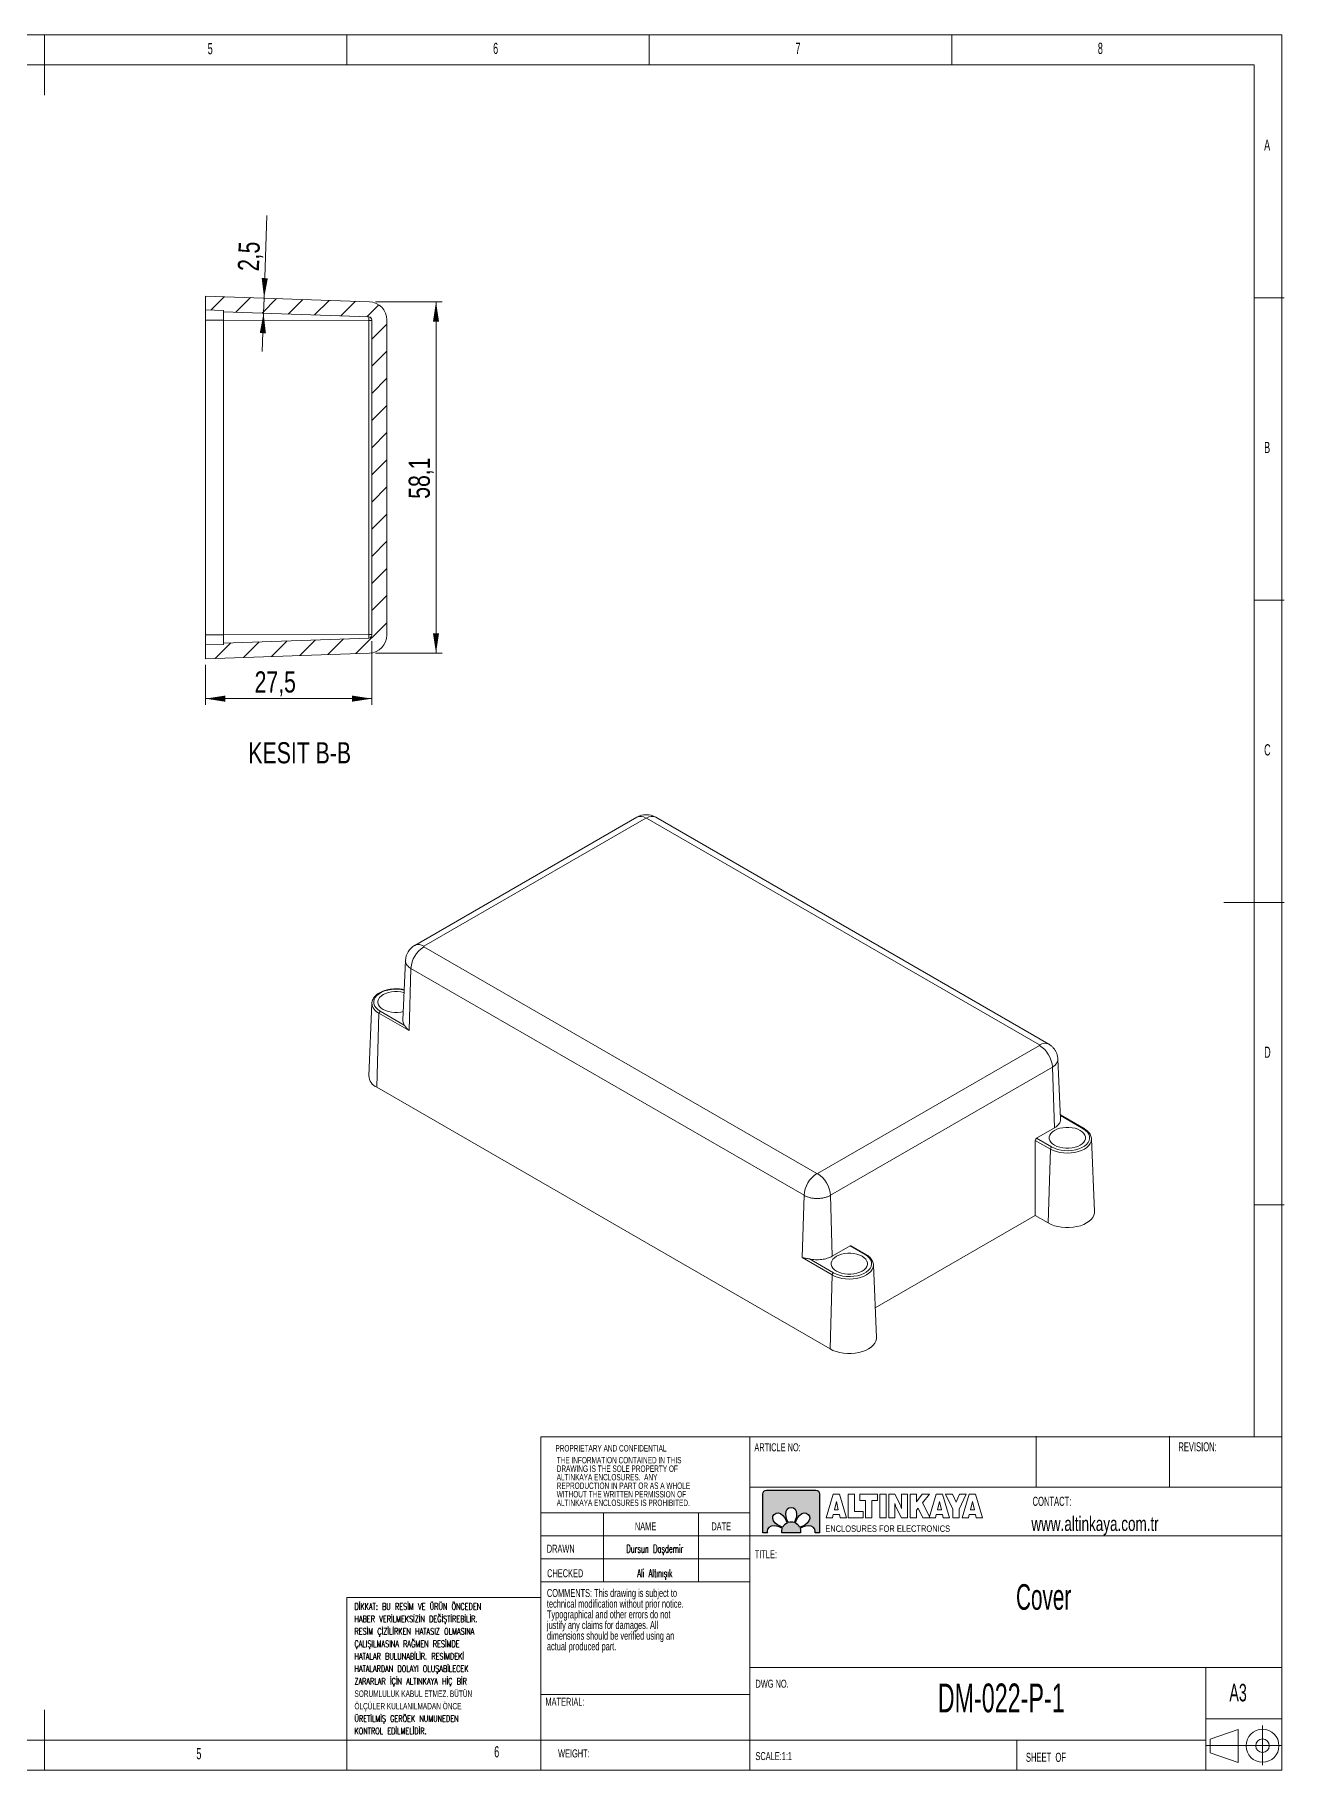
# Model space of a CAD drawing. Header units: millimetres. Extents: x 5 to 415, y 5 to 292.
# Drawn here: x 208.4 to 415, y 5 to 292 of the extents above; entities that cross this region are included whole.
import ezdxf

# ---------------------------------------------------------------- set-up
doc = ezdxf.new("R2010")
doc.units = ezdxf.units.MM
doc.layers.add('LAYER_1', color=179, linetype='Continuous', lineweight=15)
doc.layers.add('LAYER_2', color=1, linetype='Continuous')
doc.styles.add('SLDTEXTSTYLE0', font='TXT', dxfattribs={"width": 0.7})
doc.styles.add('SLDTEXTSTYLE1', font='TXT', dxfattribs={"width": 0.605})
doc.styles.add('SLDTEXTSTYLE2', font='TXT', dxfattribs={"width": 0.605, "bigfont": 'bigfont'})
doc.styles.add('SLDTEXTSTYLE3', font='TXT', dxfattribs={"width": 0.75})
doc.dimstyles.new('SLDDIMSTYLE1', dxfattribs={"dimtxt": 3.5, "dimasz": 3.302, "dimexe": 0, "dimexo": 0.0625, "dimgap": 0.875, "dimtad": 1, "dimdec": 1, "dimrnd": 1e-09, "dimzin": 12, "dimdsep": 46, "dimtxsty": 'SLDTEXTSTYLE3', "dimsah": 1, "dimcen": 0.09, "dimadec": 0, "dimazin": 3, "dimtfac": 1, "dimtdec": 1, "dimtofl": 0, "dimtmove": 0, "dimatfit": 3, "dimfxl": 1, "dimfrac": 2, "dimtolj": 1, "dimtzin": 12, "dimarcsym": 0})
doc.dimstyles.new('SLDDIMSTYLE2', dxfattribs={"dimtxt": 3.5, "dimasz": 3.302, "dimexe": 0, "dimexo": 0.0625, "dimgap": 0.875, "dimtad": 1, "dimdec": 1, "dimrnd": 1e-09, "dimzin": 12, "dimdsep": 46, "dimtxsty": 'SLDTEXTSTYLE3', "dimsah": 1, "dimcen": 0.09, "dimadec": 0, "dimazin": 3, "dimtfac": 1, "dimtofl": 0, "dimtmove": 0, "dimatfit": 3, "dimfxl": 1, "dimfrac": 2, "dimtolj": 1, "dimtzin": 12, "dimarcsym": 0})
doc.dimstyles.new('SLDDIMSTYLE3', dxfattribs={"dimtxt": 3.5, "dimasz": 3.302, "dimexe": 0, "dimexo": 0.0625, "dimgap": 0.875, "dimtad": 1, "dimdec": 1, "dimrnd": 1e-09, "dimzin": 12, "dimdsep": 46, "dimtxsty": 'SLDTEXTSTYLE3', "dimsah": 1, "dimcen": 0.09, "dimadec": 0, "dimazin": 3, "dimtfac": 1, "dimtdec": 1, "dimtmove": 0, "dimatfit": 0, "dimfxl": 1, "dimfrac": 2, "dimtolj": 1, "dimtzin": 12, "dimarcsym": 0})

# ---------------------------------------------------------------- blocks, each defined once
blk = doc.blocks.new('Block5')
at = {"layer": 'LAYER_1'}
for p, q in [((6.79, 7.34), (1.01, 5.34)), ((6.79, 7.34), (6.79, 0.54)), ((11.82, 8.19), (11.82, 0)), ((0, 4.03), (15.88, 4.03)), ((1.01, 5.34), (1.01, 2.54)), ((1.01, 2.54), (6.79, 0.54))]:
    blk.add_line(p, q, dxfattribs=at)
for radius in [3.4, 1.4]:
    blk.add_circle((11.82, 3.99), radius, dxfattribs=at)
blk = doc.blocks.new('Block4_1')
at = {"color": 7, "linetype": 'Continuous', "lineweight": 0, "insert": (0.07, 1.37), "char_height": 1.3229, "attachment_point": 1, "style": 'SLDTEXTSTYLE0'}
blk.add_mtext('ENCLOSURES FOR ELECTRONICS', dxfattribs=at)
blk = doc.blocks.new('Block6')
at = {"layer": 'LAYER_1', "color": 250}
for p, q in [((0, 0), (1.27, 4.36)), ((1.27, 4.36), (2.44, 4.36)), ((2.44, 4.36), (3.71, 0)), ((4.04, 0), (4.04, 4.36)), ((4.04, 4.36), (5.2, 4.36)), ((5.2, 4.36), (5.2, 1.16)), ((6.19, 3.21), (6.19, 4.36)), ((6.19, 4.36), (9.41, 4.36)), ((7.23, 3.21), (6.19, 3.21)), ((7.23, 0), (7.23, 3.21)), ((9.41, 3.21), (8.39, 3.21)), ((8.39, 3.21), (8.39, 0)), ((9.41, 4.36), (9.41, 3.21)), ((9.82, 0), (9.82, 4.36)), ((9.82, 4.36), (11, 4.36)), ((11, 4.36), (11, 0)), ((11.52, 0), (11.52, 4.36)), ((11.52, 4.36), (12.62, 4.36)), ((12.62, 4.36), (13.64, 2.33)), ((13.82, 2.3), (13.82, 4.36)), ((13.82, 4.36), (14.92, 4.36)), ((14.92, 4.36), (14.92, 0)), ((15.42, 0), (15.42, 4.36)), ((15.42, 4.36), (16.57, 4.36)), ((16.57, 4.36), (16.57, 2.92)), ((16.57, 2.92), (17.61, 4.36)), ((17.61, 4.36), (18.96, 4.36)), ((18.96, 4.36), (17.67, 2.75)), ((18.94, 0), (20.21, 4.36)), ((20.21, 4.36), (21.38, 4.36)), ((21.38, 4.36), (22.65, 0)), ((23.27, 1.61), (21.94, 4.36)), ((21.94, 4.36), (23.22, 4.36)), ((23.22, 4.36), (23.84, 2.87)), ((23.84, 2.87), (24.47, 4.36)), ((25.72, 4.36), (24.42, 1.61)), ((24.47, 4.36), (25.72, 4.36)), ((25, 0), (26.27, 4.36)), ((26.27, 4.36), (27.44, 4.36)), ((27.44, 4.36), (28.71, 0)), ((1.14, 0), (0, 0)), ((1.28, 0.58), (1.14, 0)), ((2.43, 0.58), (1.28, 0.58)), ((1.86, 3), (1.49, 1.49)), ((1.49, 1.49), (2.22, 1.49)), ((2.22, 1.49), (1.86, 3)), ((2.56, 0), (2.43, 0.58)), ((3.71, 0), (2.56, 0)), ((6.77, 0), (4.04, 0)), ((5.2, 1.16), (6.77, 1.16)), ((6.77, 1.16), (6.77, 0)), ((8.39, 0), (7.23, 0)), ((11, 0), (9.82, 0)), ((12.62, 0), (11.52, 0)), ((12.62, 2.04), (12.62, 0)), ((13.82, 0), (12.8, 2.01)), ((14.92, 0), (13.82, 0)), ((16.57, 0), (15.42, 0)), ((16.86, 1.75), (16.57, 1.39)), ((16.57, 1.39), (16.57, 0)), ((17.74, 0), (16.86, 1.75)), ((17.67, 2.75), (19.12, 0)), ((19.12, 0), (17.74, 0)), ((20.08, 0), (18.94, 0)), ((20.22, 0.58), (20.08, 0)), ((21.37, 0.58), (20.22, 0.58)), ((20.8, 3), (20.43, 1.49)), ((20.43, 1.49), (21.16, 1.49)), ((21.16, 1.49), (20.8, 3)), ((21.5, 0), (21.37, 0.58)), ((22.65, 0), (21.5, 0)), ((23.27, 0), (23.27, 1.61)), ((24.42, 0), (23.27, 0)), ((24.42, 1.61), (24.42, 0)), ((26.14, 0), (25, 0)), ((26.28, 0.58), (26.14, 0)), ((27.43, 0.58), (26.28, 0.58)), ((26.86, 3), (26.49, 1.49)), ((26.49, 1.49), (27.21, 1.49)), ((27.21, 1.49), (26.86, 3)), ((27.56, 0), (27.43, 0.58)), ((28.71, 0), (27.56, 0))]:
    blk.add_line(p, q, dxfattribs=at)
for points in [[(12.7, 2.26), (12.67, 2.37), (12.63, 2.5), (12.59, 2.64)], [(12.59, 2.64), (12.6, 2.56), (12.61, 2.48), (12.62, 2.4)], [(12.62, 2.4), (12.62, 2.31), (12.62, 2.19), (12.62, 2.04)], [(12.8, 2.01), (12.77, 2.07), (12.74, 2.16), (12.7, 2.26)], [(13.64, 2.33), (13.67, 2.28), (13.7, 2.19), (13.73, 2.09)], [(13.73, 2.09), (13.77, 1.99), (13.81, 1.86), (13.85, 1.71)], [(13.82, 1.97), (13.82, 2.06), (13.82, 2.17), (13.82, 2.3)], [(13.85, 1.71), (13.84, 1.79), (13.83, 1.87), (13.82, 1.97)]]:
    blk.add_open_spline(points, degree=3, dxfattribs=at)
blk = doc.blocks.new('SW_NOTE_0')
at = {"color": 0, "linetype": 'Continuous', "lineweight": 0, "char_height": 1.3229, "attachment_point": 1, "style": 'SLDTEXTSTYLE1'}
for s, insert in [('technical modification without prior notice.', (0, -0.06)), ('COMMENTS: This drawing is subject to', (0, 1.71)), ('Typographical and other errors do not', (0, -1.82)), ('justify any claims for damages. All', (0, -3.59)), ('dimensions should be verified using an', (0, -5.35)), ('actual produced part.', (0, -7.11))]:
    blk.add_mtext(s, dxfattribs=dict(at, insert=insert))
blk = doc.blocks.new('SW_NOTE_1')
at = {"color": 0, "linetype": 'Continuous', "lineweight": 0, "char_height": 1.0583, "attachment_point": 1, "style": 'SLDTEXTSTYLE1'}
for s, insert in [('THE INFORMATION CONTAINED IN THIS', (0, 1.36)), ('ALTINKAYA ENCLOSURES.  ANY', (0, -1.46)), ('DRAWING IS THE SOLE PROPERTY OF', (0, -0.05)), ('REPRODUCTION IN PART OR AS A WHOLE', (0, -2.87)), ('WITHOUT THE WRITTEN PERMISSION OF', (0, -4.28)), ('ALTINKAYA ENCLOSURES IS PROHIBITED.', (0, -5.69))]:
    blk.add_mtext(s, dxfattribs=dict(at, insert=insert))
blk = doc.blocks.new('SW_NOTE_2')
at = {"layer": 'LAYER_1', "color": 0, "char_height": 1.06, "attachment_point": 1}
for s, insert, style in [('DİKKAT: BU RESİM VE ÜRÜN ÖNCEDEN', (0, 1.37), 'SLDTEXTSTYLE2'), ('HABER VERİLMEKSİZİN DEĞİŞTİREBİLİR.', (0, -0.69), 'SLDTEXTSTYLE2'), ('RESİM ÇİZİLİRKEN HATASIZ OLMASINA', (0, -2.75), 'SLDTEXTSTYLE2'), ('ÇALIŞILMASINA RAĞMEN RESİMDE', (0, -4.81), 'SLDTEXTSTYLE2'), ('HATALAR BULUNABİLİR. RESİMDEKİ', (0, -6.87), 'SLDTEXTSTYLE2'), ('ZARARLAR İÇİN ALTINKAYA HİÇ BİR', (0, -10.99), 'SLDTEXTSTYLE2'), ('HATALARDAN DOLAYI OLUŞABİLECEK', (0, -8.93), 'SLDTEXTSTYLE2'), ('SORUMLULUK KABUL ETMEZ. BÜTÜN', (0, -13.05), 'SLDTEXTSTYLE1'), ('ÖLÇÜLER KULLANILMADAN ÖNCE', (0, -15.11), 'SLDTEXTSTYLE1'), ('ÜRETİLMİŞ GERÖEK NUMUNEDEN', (0, -17.17), 'SLDTEXTSTYLE2'), ('KONTROL EDİLMELİDİR.', (0, -19.23), 'SLDTEXTSTYLE2')]:
    blk.add_mtext(s, dxfattribs=dict(at, insert=insert, style=style))
blk = doc.blocks.new('*D19')
at = {"layer": 'LAYER_1'}
for p, q in [((264.72, 247.84), (275.73, 247.84)), ((274.73, 247.84), (274.73, 189.73)), ((264.72, 189.73), (275.73, 189.73))]:
    blk.add_line(p, q, dxfattribs=at)
for points in [[(274.73, 247.84), (274.22, 244.53), (275.23, 244.53)], [(274.73, 189.73), (275.23, 193.03), (274.22, 193.03)]]:
    blk.add_solid(points, dxfattribs=at)
at = {"layer": 'LAYER_1', "insert": (270.21, 215.26, 41.24), "char_height": 3.5, "attachment_point": 1, "rotation": 90, "style": 'SLDTEXTSTYLE3'}
blk.add_mtext('58,1', dxfattribs=at)
blk = doc.blocks.new('*D20')
at = {"layer": 'LAYER_1'}
for p, q in [((246.3, 248.45), (246.77, 262.13)), ((246.3, 248.45), (246.21, 245.95)), ((246.21, 245.95), (245.99, 239.6))]:
    blk.add_line(p, q, dxfattribs=at)
for points in [[(246.3, 248.45), (246.92, 251.73), (245.9, 251.76)], [(246.21, 245.95), (245.59, 242.66), (246.6, 242.63)]]:
    blk.add_solid(points, dxfattribs=at)
at = {"layer": 'LAYER_1', "insert": (241.94, 252.98, 41.24), "char_height": 3.5, "attachment_point": 1, "rotation": 88, "style": 'SLDTEXTSTYLE3'}
blk.add_mtext('2,5', dxfattribs=at)
blk = doc.blocks.new('*D21')
at = {"layer": 'LAYER_1'}
for p, q in [((264.11, 191.73), (264.11, 181.21)), ((236.61, 187.78), (236.61, 181.21)), ((264.11, 182.21), (236.61, 182.21))]:
    blk.add_line(p, q, dxfattribs=at)
for points in [[(236.61, 182.21), (239.91, 181.7), (239.91, 182.72)], [(264.11, 182.21), (260.81, 182.72), (260.81, 181.7)]]:
    blk.add_solid(points, dxfattribs=at)
at = {"layer": 'LAYER_1', "insert": (244.73, 186.72, 41.24), "char_height": 3.5, "attachment_point": 1, "style": 'SLDTEXTSTYLE3'}
blk.add_mtext('27,5', dxfattribs=at)

msp = doc.modelspace()

# ---------------------------------------------------------------- hatches: boundary and pattern name
at = {"linetype": 'Continuous', "lineweight": 0}
h = msp.add_hatch(dxfattribs=at)
h.set_pattern_fill('ANSI31', style=0)
edge = h.paths.add_edge_path(flags=0)
edge.add_line((263.717, 247.837), (236.612, 248.783))
edge.add_line((236.612, 248.783), (236.612, 246.482))
edge.add_line((236.612, 246.482), (239.612, 246.377))
edge.add_line((239.612, 246.377), (239.612, 246.177))
edge.add_line((239.612, 246.177), (263.63, 245.338))
edge.add_arc((263.612, 244.839), 0.5, 0, 88, ccw=False)
edge.add_line((264.112, 244.839), (264.112, 192.728))
edge.add_arc((263.612, 192.728), 0.5, 272, 360, ccw=False)
edge.add_line((263.63, 192.228), (239.612, 191.39))
edge.add_line((239.612, 191.39), (239.612, 191.19))
edge.add_line((239.612, 191.19), (236.612, 191.085))
edge.add_line((236.612, 191.085), (236.612, 188.783))
edge.add_line((236.612, 188.783), (263.717, 189.73))
edge.add_arc((263.612, 192.728), 3, 272, 360)
edge.add_line((266.612, 192.728), (266.612, 244.839))
edge.add_arc((263.612, 244.839), 3, 0, 88)
at = {"layer": 'LAYER_2'}
h = msp.add_hatch(color=256, dxfattribs=at)
edge = h.paths.add_edge_path(flags=0)
edge.add_spline(control_points=[(329.363, 51.312), (329.041, 51.312), (328.778, 51.05), (328.778, 50.727)], knot_values=[0.9444444, 0.9444444, 0.9444444, 0.9444444, 1, 1, 1, 1], weights=[1, 1, 1, 1], degree=3, periodic=0)
edge.add_line((328.778, 50.727), (328.778, 44.291))
edge.add_line((328.778, 44.291), (329.516, 44.291))
edge.add_spline(control_points=[(329.516, 44.291), (329.5, 44.362), (329.491, 44.438), (329.492, 44.518)], knot_values=[0.7777778, 0.7777778, 0.7777778, 0.7777778, 0.8333333, 0.8333333, 0.8333333, 0.8333333], weights=[1, 1, 1, 1], degree=3, periodic=0)
edge.add_spline(control_points=[(329.492, 44.518), (329.489, 45.083), (329.911, 45.404), (330.619, 45.418)], knot_values=[0.7222222, 0.7222222, 0.7222222, 0.7222222, 0.7777778, 0.7777778, 0.7777778, 0.7777778], weights=[1, 1, 1, 1], degree=3, periodic=0)
edge.add_spline(control_points=[(330.619, 45.418), (331.239, 45.429), (331.856, 45.083), (331.999, 44.997)], knot_values=[0.6666667, 0.6666667, 0.6666667, 0.6666667, 0.7222222, 0.7222222, 0.7222222, 0.7222222], weights=[1, 1, 1, 1], degree=3, periodic=0)
edge.add_spline(control_points=[(331.999, 44.997), (331.948, 44.845), (331.921, 44.683), (331.921, 44.514)], knot_values=[0.6111111, 0.6111111, 0.6111111, 0.6111111, 0.6666667, 0.6666667, 0.6666667, 0.6666667], weights=[1, 1, 1, 1], degree=3, periodic=0)
edge.add_spline(control_points=[(331.921, 44.514), (331.921, 44.438), (331.926, 44.364), (331.937, 44.291)], knot_values=[0.5555556, 0.5555556, 0.5555556, 0.5555556, 0.6111111, 0.6111111, 0.6111111, 0.6111111], weights=[1, 1, 1, 1], degree=3, periodic=0)
edge.add_line((331.937, 44.291), (334.981, 44.291))
edge.add_spline(control_points=[(334.981, 44.291), (334.992, 44.364), (334.997, 44.438), (334.997, 44.514)], knot_values=[0.4444444, 0.4444444, 0.4444444, 0.4444444, 0.5, 0.5, 0.5, 0.5], weights=[1, 1, 1, 1], degree=3, periodic=0)
edge.add_spline(control_points=[(334.997, 44.514), (334.997, 44.68), (334.971, 44.839), (334.922, 44.989)], knot_values=[0.3888889, 0.3888889, 0.3888889, 0.3888889, 0.4444444, 0.4444444, 0.4444444, 0.4444444], weights=[1, 1, 1, 1], degree=3, periodic=0)
edge.add_spline(control_points=[(334.922, 44.989), (335.07, 45.077), (335.683, 45.419), (336.299, 45.408)], knot_values=[0.3333333, 0.3333333, 0.3333333, 0.3333333, 0.3888889, 0.3888889, 0.3888889, 0.3888889], weights=[1, 1, 1, 1], degree=3, periodic=0)
edge.add_spline(control_points=[(336.299, 45.408), (337.007, 45.395), (337.429, 45.073), (337.427, 44.509)], knot_values=[0.2777778, 0.2777778, 0.2777778, 0.2777778, 0.3333333, 0.3333333, 0.3333333, 0.3333333], weights=[1, 1, 1, 1], degree=3, periodic=0)
edge.add_spline(control_points=[(337.427, 44.509), (337.427, 44.432), (337.419, 44.359), (337.404, 44.291)], knot_values=[0.2222222, 0.2222222, 0.2222222, 0.2222222, 0.2777778, 0.2777778, 0.2777778, 0.2777778], weights=[1, 1, 1, 1], degree=3, periodic=0)
edge.add_line((337.404, 44.291), (338.14, 44.291))
edge.add_line((338.14, 44.291), (338.14, 50.727))
edge.add_spline(control_points=[(338.14, 50.727), (338.14, 51.05), (337.877, 51.312), (337.555, 51.312)], knot_values=[0.0555556, 0.0555556, 0.0555556, 0.0555556, 0.1111111, 0.1111111, 0.1111111, 0.1111111], weights=[1, 1, 1, 1], degree=3, periodic=0)
edge.add_line((337.555, 51.312), (329.363, 51.312))
edge = h.paths.add_edge_path(flags=0)
edge.add_spline(control_points=[(333.943, 45.974), (333.791, 46.025), (333.628, 46.052), (333.459, 46.052)], knot_values=[0.6666667, 0.6666667, 0.6666667, 0.6666667, 0.8333333, 0.8333333, 0.8333333, 0.8333333], weights=[1, 1, 1, 1], degree=3, periodic=0)
edge.add_spline(control_points=[(333.459, 46.052), (333.293, 46.052), (333.133, 46.026), (332.984, 45.977)], knot_values=[0.8333333, 0.8333333, 0.8333333, 0.8333333, 1, 1, 1, 1], weights=[1, 1, 1, 1], degree=3, periodic=0)
edge.add_spline(control_points=[(332.984, 45.977), (332.895, 46.124), (332.553, 46.737), (332.565, 47.354)], knot_values=[0, 0, 0, 0, 0.1666667, 0.1666667, 0.1666667, 0.1666667], weights=[1, 1, 1, 1], degree=3, periodic=0)
edge.add_spline(control_points=[(332.565, 47.354), (332.578, 48.062), (332.9, 48.483), (333.464, 48.481)], knot_values=[0.1666667, 0.1666667, 0.1666667, 0.1666667, 0.3333333, 0.3333333, 0.3333333, 0.3333333], weights=[1, 1, 1, 1], degree=3, periodic=0)
edge.add_spline(control_points=[(333.464, 48.481), (334.028, 48.483), (334.35, 48.062), (334.363, 47.354)], knot_values=[0.3333333, 0.3333333, 0.3333333, 0.3333333, 0.5, 0.5, 0.5, 0.5], weights=[1, 1, 1, 1], degree=3, periodic=0)
edge.add_spline(control_points=[(334.363, 47.354), (334.374, 46.733), (334.028, 46.117), (333.943, 45.974)], knot_values=[0.5, 0.5, 0.5, 0.5, 0.6666667, 0.6666667, 0.6666667, 0.6666667], weights=[1, 1, 1, 1], degree=3, periodic=0)
edge = h.paths.add_edge_path(flags=0)
edge.add_spline(control_points=[(332.091, 47.16), (332.537, 46.731), (332.728, 46.052), (332.769, 45.889)], knot_values=[0.6, 0.6, 0.6, 0.6, 0.8, 0.8, 0.8, 0.8], weights=[1, 1, 1, 1], degree=3, periodic=0)
edge.add_spline(control_points=[(332.769, 45.889), (332.476, 45.741), (332.237, 45.503), (332.088, 45.212)], knot_values=[0.8, 0.8, 0.8, 0.8, 1, 1, 1, 1], weights=[1, 1, 1, 1], degree=3, periodic=0)
edge.add_spline(control_points=[(332.088, 45.212), (331.919, 45.254), (331.246, 45.446), (330.819, 45.889)], knot_values=[0, 0, 0, 0, 0.2, 0.2, 0.2, 0.2], weights=[1, 1, 1, 1], degree=3, periodic=0)
edge.add_spline(control_points=[(330.819, 45.889), (330.328, 46.399), (330.257, 46.924), (330.658, 47.322)], knot_values=[0.2, 0.2, 0.2, 0.2, 0.4, 0.4, 0.4, 0.4], weights=[1, 1, 1, 1], degree=3, periodic=0)
edge.add_spline(control_points=[(330.658, 47.322), (331.056, 47.722), (331.581, 47.652), (332.091, 47.16)], knot_values=[0.4, 0.4, 0.4, 0.4, 0.6, 0.6, 0.6, 0.6], weights=[1, 1, 1, 1], degree=3, periodic=0)
edge = h.paths.add_edge_path(flags=0)
edge.add_spline(control_points=[(336.106, 45.882), (335.676, 45.436), (334.997, 45.245), (334.834, 45.204)], knot_values=[0.6, 0.6, 0.6, 0.6, 0.8, 0.8, 0.8, 0.8], weights=[1, 1, 1, 1], degree=3, periodic=0)
edge.add_spline(control_points=[(334.834, 45.204), (334.687, 45.497), (334.449, 45.736), (334.157, 45.885)], knot_values=[0.8, 0.8, 0.8, 0.8, 1, 1, 1, 1], weights=[1, 1, 1, 1], degree=3, periodic=0)
edge.add_spline(control_points=[(334.157, 45.885), (334.199, 46.053), (334.391, 46.726), (334.834, 47.153)], knot_values=[0, 0, 0, 0, 0.2, 0.2, 0.2, 0.2], weights=[1, 1, 1, 1], degree=3, periodic=0)
edge.add_spline(control_points=[(334.834, 47.153), (335.344, 47.645), (335.87, 47.715), (336.267, 47.315)], knot_values=[0.2, 0.2, 0.2, 0.2, 0.4, 0.4, 0.4, 0.4], weights=[1, 1, 1, 1], degree=3, periodic=0)
edge.add_spline(control_points=[(336.267, 47.315), (336.668, 46.917), (336.597, 46.392), (336.106, 45.882)], knot_values=[0.4, 0.4, 0.4, 0.4, 0.6, 0.6, 0.6, 0.6], weights=[1, 1, 1, 1], degree=3, periodic=0)

# ---------------------------------------------------------------- linework, layer by layer
at = {"color": 7, "linetype": 'Continuous', "lineweight": 15}
for p, q in [((236.612, 248.783), (263.717, 247.837)), ((236.612, 246.482), (236.612, 248.783)), ((239.612, 246.377), (236.612, 246.482)), ((239.612, 244.79), (236.612, 244.79)), ((236.612, 244.79), (236.612, 192.777)), ((239.612, 246.377), (239.612, 246.177)), ((239.612, 246.177), (263.63, 245.338)), ((239.612, 244.785), (263.63, 244.743)), ((239.612, 244.785), (239.612, 192.782)), ((264.112, 244.743), (263.63, 244.743)), ((263.63, 244.743), (263.63, 192.824)), ((264.112, 192.728), (264.112, 244.839)), ((266.612, 192.728), (266.612, 244.839)), ((239.612, 192.777), (236.612, 192.777)), ((263.63, 192.824), (239.612, 192.782)), ((264.112, 192.824), (263.63, 192.824)), ((236.612, 191.085), (239.612, 191.19)), ((236.612, 188.783), (236.612, 191.085)), ((263.717, 189.73), (236.612, 188.783)), ((263.63, 192.228), (239.612, 191.39)), ((239.612, 191.39), (239.612, 191.19)), ((307.915, 162.606), (271.203, 141.413)), ((309.415, 162.458), (272.703, 141.264)), ((374.547, 124.936), (309.551, 162.458)), ((376.047, 125.085), (311.051, 162.606)), ((272.703, 141.186), (337.7, 103.665)), ((269.678, 138.91), (269.247, 129.03)), ((270.583, 137.598), (270.262, 127.31)), ((335.58, 100.077), (270.583, 137.598)), ((264.132, 131.859), (263.619, 119.855)), ((264.132, 131.859), (264.135, 131.91)), ((265.299, 130.175), (264.935, 117.954)), ((270.262, 127.31), (265.299, 130.175)), ((265.511, 130.534), (269.489, 128.237)), ((337.835, 103.665), (374.547, 124.858)), ((376.667, 121.27), (339.955, 100.077)), ((376.981, 111.222), (376.667, 121.27)), ((378.004, 112.701), (377.572, 122.582)), ((264.935, 117.954), (339.889, 74.684)), ((381.89, 111.107), (377.975, 113.367)), ((373.83, 109.158), (373.83, 96.727)), ((376.314, 107.724), (373.83, 109.158)), ((376.981, 111.222), (374.035, 109.521)), ((374.035, 109.521), (376.526, 108.083)), ((383.632, 97.404), (383.118, 109.408)), ((376.314, 107.724), (375.951, 95.502)), ((335.289, 89.771), (335.58, 100.077)), ((339.955, 100.077), (340.239, 90.011)), ((347.361, 81.447), (373.83, 96.727)), ((373.83, 96.727), (375.951, 95.502)), ((340.252, 86.905), (335.289, 89.771)), ((336.485, 89.561), (340.464, 87.264)), ((340.239, 90.011), (343.186, 91.712)), ((345.677, 90.274), (343.186, 91.712)), ((345.827, 90.289), (343.338, 91.726)), ((340.252, 86.905), (339.889, 74.684)), ((347.569, 76.585), (347.056, 88.589))]:
    msp.add_line(p, q, dxfattribs=at)
at = {"color": 8, "linetype": 'Continuous', "lineweight": 15}
msp.add_line((381.74, 111.092), (377.979, 113.263), dxfattribs=at)
at = {"color": 8, "linetype": 'Continuous', "lineweight": 15, "flags": 128}
for points in [[(269.476, 134.017), (269.169, 134.078), (268.573, 134.151), (267.965, 134.165), (267.361, 134.122), (266.777, 134.021), (266.23, 133.867), (265.735, 133.663), (265.304, 133.414), (264.951, 133.128), (264.683, 132.812), (264.509, 132.475), (264.434, 132.127), (264.459, 131.775), (264.584, 131.431), (264.806, 131.104), (265.117, 130.802), (265.511, 130.534)], [(377.539, 122.583), (377.494, 122.133), (377.094, 121.579), (376.667, 121.27), (376.667, 121.27), (376.667, 121.27)], [(383.119, 109.346), (383.07, 108.991), (382.924, 108.64), (382.685, 108.306), (382.358, 107.998), (381.952, 107.724), (381.476, 107.489), (380.943, 107.301), (380.365, 107.162), (379.757, 107.078), (379.133, 107.05), (378.51, 107.078), (377.901, 107.162), (377.323, 107.301), (376.79, 107.489), (376.314, 107.724)], [(347.057, 88.527), (347.008, 88.173), (346.862, 87.822), (346.623, 87.488), (346.296, 87.18), (345.889, 86.905), (345.414, 86.671), (344.88, 86.482), (344.303, 86.344), (343.694, 86.26), (343.071, 86.231), (342.447, 86.26), (341.839, 86.344), (341.261, 86.482), (340.728, 86.671), (340.252, 86.905)]]:
    msp.add_lwpolyline(points, dxfattribs=at)
at = {"color": 7, "linetype": 'Continuous', "lineweight": 15, "flags": 128}
for points in [[(269.329, 130.454), (268.894, 130.366), (268.379, 130.313), (267.856, 130.313), (267.341, 130.366), (266.85, 130.469), (266.397, 130.62), (265.996, 130.814), (265.66, 131.045), (265.399, 131.307), (265.22, 131.59), (265.129, 131.888), (265.129, 132.19), (265.22, 132.487), (265.399, 132.771), (265.66, 133.032), (265.996, 133.263), (266.397, 133.457), (266.85, 133.608), (267.341, 133.712), (267.856, 133.764), (268.379, 133.764), (268.894, 133.712), (269.385, 133.608), (269.454, 133.589)], [(381.255, 110.812), (381.591, 110.581), (381.852, 110.319), (382.031, 110.036), (382.122, 109.738), (382.122, 109.437), (382.031, 109.139), (381.852, 108.856), (381.591, 108.594), (381.255, 108.363), (380.854, 108.169), (380.401, 108.018), (379.91, 107.915), (379.395, 107.862), (378.872, 107.862), (378.357, 107.915), (377.865, 108.018), (377.412, 108.169), (377.012, 108.363), (376.676, 108.594), (376.414, 108.856), (376.235, 109.139), (376.145, 109.437), (376.145, 109.738), (376.235, 110.036), (376.414, 110.319), (376.676, 110.581), (377.012, 110.812), (377.412, 111.006), (377.865, 111.157), (378.357, 111.26), (378.872, 111.313), (379.395, 111.313), (379.91, 111.26), (380.401, 111.157), (380.854, 111.006), (381.255, 110.812)], [(376.526, 108.083), (376.991, 107.855), (377.514, 107.676), (378.081, 107.548), (378.677, 107.476), (379.286, 107.461), (379.89, 107.505), (380.473, 107.605), (381.02, 107.759), (381.516, 107.964), (381.946, 108.212), (382.3, 108.498), (382.567, 108.814), (382.741, 109.151), (382.817, 109.5), (382.791, 109.851), (382.666, 110.195), (382.445, 110.522), (382.133, 110.824), (381.74, 111.092)], [(383.118, 109.408), (383.119, 109.351), (383.119, 109.346)], [(375.951, 95.502), (376.436, 95.26), (376.977, 95.059), (377.561, 94.905), (378.177, 94.801), (378.812, 94.748), (379.454, 94.748), (380.09, 94.801), (380.706, 94.905), (381.29, 95.059), (381.83, 95.26), (382.315, 95.502), (382.736, 95.783), (383.083, 96.094), (383.349, 96.432), (383.53, 96.787), (383.622, 97.154), (383.632, 97.404)], [(345.192, 89.994), (345.528, 89.762), (345.79, 89.501), (345.969, 89.217), (346.059, 88.92), (346.059, 88.618), (345.969, 88.321), (345.79, 88.037), (345.528, 87.776), (345.192, 87.544), (344.791, 87.35), (344.339, 87.199), (343.847, 87.096), (343.332, 87.044), (342.809, 87.044), (342.294, 87.096), (341.803, 87.199), (341.35, 87.35), (340.949, 87.544), (340.613, 87.776), (340.352, 88.037), (340.173, 88.321), (340.082, 88.618), (340.082, 88.92), (340.173, 89.217), (340.352, 89.501), (340.613, 89.762), (340.949, 89.994), (341.35, 90.188), (341.803, 90.339), (342.294, 90.442), (342.809, 90.494), (343.332, 90.494), (343.847, 90.442), (344.339, 90.339), (344.791, 90.188), (345.192, 89.994)], [(340.464, 87.264), (340.929, 87.037), (341.452, 86.857), (342.019, 86.729), (342.615, 86.657), (343.223, 86.643), (343.827, 86.686), (344.411, 86.787), (344.958, 86.941), (345.453, 87.145), (345.884, 87.394), (346.238, 87.68), (346.505, 87.995), (346.679, 88.332), (346.754, 88.681), (346.729, 89.032), (346.604, 89.376), (346.383, 89.704), (346.071, 90.006), (345.677, 90.274)], [(347.056, 88.589), (347.057, 88.533), (347.057, 88.527)], [(339.889, 74.684), (340.374, 74.441), (340.914, 74.241), (341.498, 74.087), (342.114, 73.983), (342.75, 73.93), (343.392, 73.93), (344.027, 73.983), (344.643, 74.087), (345.227, 74.241), (345.768, 74.441), (346.253, 74.684), (346.673, 74.964), (347.02, 75.276), (347.287, 75.613), (347.468, 75.969), (347.559, 76.336), (347.569, 76.585)]]:
    msp.add_lwpolyline(points, dxfattribs=at)
at = {"color": 7, "linetype": 'Continuous', "lineweight": 15}
for centre, radius, start, end in [((263.612, 244.839), 3, 0, 88), ((263.612, 244.839), 0.5, 0, 88), ((263.612, 192.728), 0.5, 272, 0), ((263.612, 192.728), 3, 272, 0), ((309.483, 159.876), 3.148, 59.64183, 119.86683), ((272.713, 138.79), 3.027, 119.412, 177.75847), ((275.206, 137.287), 4.633, 122.6951, 176.15006), ((265.761, 130.144), 0.463, 122.6951, 176.15006), ((372.045, 120.959), 4.633, 3.84994, 57.3049), ((265.834, 119.982), 2.219, 183.29886, 246.11317), ((376.777, 107.693), 0.463, 122.6951, 176.15006), ((340.202, 99.765), 4.633, 122.6951, 176.15006), ((335.333, 99.765), 4.633, 3.84994, 57.3049), ((340.714, 86.874), 0.463, 122.6951, 176.15006)]:
    msp.add_arc(centre, radius, start, end, dxfattribs=at)
at = {"color": 8, "linetype": 'Continuous', "lineweight": 15}
for centre, radius, start, end in [((308.539, 161.26), 1.484, 53.82896, 114.86058), ((310.427, 161.26), 1.484, 65.13942, 126.17104), ((271.827, 140.067), 1.484, 53.82653, 114.88747), ((266.066, 131.953), 1.936, 182.76566, 246.64637), ((375.423, 123.739), 1.484, 65.07578, 126.17679), ((381.828, 110.972), 0.148, 65.17674, 126.16766), ((345.765, 90.154), 0.148, 65.17674, 126.16766)]:
    msp.add_arc(centre, radius, start, end, dxfattribs=at)
at = {"color": 7, "linetype": 'Continuous', "lineweight": 15}
for centre, start_param, end_param in [((374.042, 109.272), 0.7665987, 2.3024885), ((343.193, 91.463), 6.2644671, 7.049784)]:
    msp.add_ellipse(centre, major_axis=(0.142, 0.264), ratio=0.5971634, start_param=start_param, end_param=end_param, dxfattribs=at)
for points, knots in [([(236.612, 246.482), (236.612, 246.482), (236.612, 246.302), (236.612, 245.672), (236.612, 245.222), (236.612, 244.79)], [0, 0, 0, 0, 0.5, 0.5, 1, 1, 1, 1]), ([(239.612, 244.785), (239.612, 244.969), (239.612, 245.149), (239.612, 245.402), (239.612, 245.482), (239.612, 245.633), (239.612, 245.705), (239.612, 245.897), (239.612, 246.001), (239.612, 246.14), (239.612, 246.177), (239.612, 246.177)], [0, 0, 0, 0, 0.25, 0.25, 0.375, 0.375, 0.5, 0.5, 0.75, 0.75, 1, 1, 1, 1]), ([(263.63, 245.338), (263.63, 245.338), (263.63, 245.274), (263.63, 245.109), (263.63, 245.043), (263.63, 244.9), (263.63, 244.82), (263.63, 244.743)], [0, 0, 0, 0, 0.5, 0.5, 0.75, 0.75, 1, 1, 1, 1]), ([(236.612, 192.777), (236.612, 192.345), (236.612, 191.896), (236.612, 191.266), (236.612, 191.085), (236.612, 191.085)], [0, 0, 0, 0, 0.5, 0.5, 1, 1, 1, 1]), ([(239.612, 191.39), (239.612, 191.39), (239.612, 191.426), (239.612, 191.531), (239.612, 191.574), (239.612, 191.674), (239.612, 191.733), (239.612, 191.926), (239.612, 192.081), (239.612, 192.415), (239.612, 192.598), (239.612, 192.782)], [0, 0, 0, 0, 0.25, 0.25, 0.375, 0.375, 0.5, 0.5, 0.75, 0.75, 1, 1, 1, 1]), ([(263.63, 192.824), (263.63, 192.669), (263.63, 192.513), (263.63, 192.348), (263.63, 192.304), (263.63, 192.244), (263.63, 192.228), (263.63, 192.228)], [0, 0, 0, 0, 0.5, 0.5, 0.75, 0.75, 1, 1, 1, 1]), ([(309.551, 162.458), (309.544, 162.462), (309.535, 162.466), (309.525, 162.468), (309.515, 162.471), (309.505, 162.473), (309.494, 162.474), (309.484, 162.474), (309.473, 162.474), (309.462, 162.473), (309.451, 162.471), (309.441, 162.469), (309.432, 162.465), (309.426, 162.463), (309.42, 162.461), (309.415, 162.458)], [0, 0, 0, 0, 0.00003186872, 0.00003186872, 0.00003186872, 0.00006369222, 0.00006369222, 0.00006369222, 0.00009619557, 0.00009619557, 0.00009619557, 0.00012898582, 0.00012898582, 0.00012898582, 0.0001497314, 0.0001497314, 0.0001497314, 0.0001497314]), ([(272.703, 141.264), (272.696, 141.26), (272.689, 141.255), (272.685, 141.249), (272.68, 141.244), (272.677, 141.238), (272.676, 141.232), (272.675, 141.226), (272.675, 141.219), (272.678, 141.213), (272.68, 141.207), (272.684, 141.201), (272.69, 141.196), (272.694, 141.192), (272.698, 141.189), (272.703, 141.186)], [0, 0, 0, 0, 0.00003186872, 0.00003186872, 0.00003186872, 0.00006369222, 0.00006369222, 0.00006369222, 0.00009619557, 0.00009619557, 0.00009619557, 0.00012898582, 0.00012898582, 0.00012898582, 0.0001497314, 0.0001497314, 0.0001497314, 0.0001497314]), ([(269.467, 134.075), (269.353, 134.1), (269.059, 134.164), (268.56, 134.214), (267.988, 134.229), (267.418, 134.193), (266.861, 134.109), (266.33, 133.978), (265.834, 133.802), (265.383, 133.583), (264.987, 133.324), (264.655, 133.028), (264.395, 132.702), (264.224, 132.353), (264.141, 132.086), (264.142, 131.941), (264.143, 131.917)], [0, 0, 0, 0, 0.04977776, 0.12766302, 0.20548574, 0.28331682, 0.36121384, 0.43924805, 0.51749629, 0.59602187, 0.67484059, 0.75381544, 0.83241869, 0.90985274, 0.98540416, 1, 1, 1, 1]), ([(269.259, 129.029), (269.254, 128.974), (269.24, 128.805), (269.314, 128.536), (269.433, 128.332), (269.489, 128.237)], [0, 0, 0, 0, 0.2021658, 0.6286426, 1, 1, 1, 1]), ([(269.489, 128.237), (269.58, 128.105), (269.691, 127.945), (269.95, 127.624), (270.098, 127.463), (270.262, 127.31)], [0, 0, 0, 0, 0.5, 0.5, 1, 1, 1, 1]), ([(374.547, 124.858), (374.555, 124.862), (374.561, 124.867), (374.566, 124.873), (374.57, 124.879), (374.573, 124.885), (374.575, 124.891), (374.576, 124.897), (374.575, 124.903), (374.573, 124.909), (374.57, 124.916), (374.566, 124.922), (374.56, 124.927), (374.557, 124.93), (374.552, 124.933), (374.547, 124.936)], [0, 0, 0, 0, 0.00003186872, 0.00003186872, 0.00003186872, 0.00006369222, 0.00006369222, 0.00006369222, 0.00009619557, 0.00009619557, 0.00009619557, 0.00012898582, 0.00012898582, 0.00012898582, 0.0001497314, 0.0001497314, 0.0001497314, 0.0001497314]), ([(377.571, 122.587), (377.557, 122.745), (377.529, 123.064), (377.391, 123.523), (377.193, 123.946), (376.939, 124.325), (376.638, 124.656), (376.349, 124.894), (376.151, 125.024), (376.07, 125.072), (376.053, 125.081), (376.05, 125.084), (376.049, 125.084)], [0, 0, 0, 0, 0.1555344, 0.3150263, 0.4679852, 0.6146197, 0.7622464, 0.9070641, 0.9810035, 0.9958821, 0.9996762, 1, 1, 1, 1]), ([(376.981, 111.222), (377.112, 111.305), (377.376, 111.473), (377.672, 111.768), (377.883, 112.088), (377.999, 112.402), (377.997, 112.609), (377.997, 112.701)], [0, 0, 0, 0, 0.2048886, 0.4157213, 0.6206085, 0.8314287, 1, 1, 1, 1]), ([(383.109, 109.337), (383.112, 109.393), (383.119, 109.568), (383.043, 109.857), (382.889, 110.193), (382.656, 110.509), (382.356, 110.798), (382.086, 110.992), (381.922, 111.088), (381.89, 111.107)], [0, 0, 0, 0, 0.0822789, 0.2541204, 0.4264264, 0.6018498, 0.7812433, 0.9565408, 1, 1, 1, 1]), ([(337.7, 103.665), (337.707, 103.66), (337.716, 103.657), (337.726, 103.654), (337.735, 103.651), (337.746, 103.65), (337.756, 103.649), (337.767, 103.648), (337.778, 103.648), (337.789, 103.65), (337.799, 103.651), (337.81, 103.654), (337.819, 103.657), (337.825, 103.659), (337.83, 103.662), (337.835, 103.665)], [0, 0, 0, 0, 0.00003186872, 0.00003186872, 0.00003186872, 0.00006369222, 0.00006369222, 0.00006369222, 0.00009619557, 0.00009619557, 0.00009619557, 0.00012898582, 0.00012898582, 0.00012898582, 0.0001497314, 0.0001497314, 0.0001497314, 0.0001497314]), ([(339.955, 100.077), (339.884, 100.036), (339.808, 99.996), (339.652, 99.922), (339.571, 99.888), (339.32, 99.791), (339.139, 99.735), (338.764, 99.646), (338.571, 99.613), (338.175, 99.567), (337.97, 99.555), (337.567, 99.555), (337.366, 99.567), (336.967, 99.612), (336.772, 99.646), (336.4, 99.734), (336.22, 99.789), (335.966, 99.887), (335.884, 99.922), (335.727, 99.996), (335.651, 100.036), (335.58, 100.077)], [0, 0, 0, 0, 0.0625, 0.0625, 0.125, 0.125, 0.25, 0.25, 0.375, 0.375, 0.5, 0.5, 0.625, 0.625, 0.75, 0.75, 0.875, 0.875, 0.9375, 0.9375, 1, 1, 1, 1]), ([(336.485, 89.561), (336.256, 89.613), (336.041, 89.642), (335.64, 89.702), (335.456, 89.732), (335.289, 89.771)], [0, 0, 0, 0, 0.5, 0.5, 1, 1, 1, 1]), ([(340.239, 90.011), (339.998, 89.872), (339.728, 89.756), (339.28, 89.617), (339.124, 89.576), (338.807, 89.509), (338.645, 89.483), (338.315, 89.443), (338.145, 89.43), (337.807, 89.418), (337.638, 89.42), (337.135, 89.444), (336.799, 89.49), (336.485, 89.561)], [0, 0, 0, 0, 0.25, 0.25, 0.375, 0.375, 0.5, 0.5, 0.625, 0.625, 0.75, 0.75, 1, 1, 1, 1]), ([(347.047, 88.518), (347.049, 88.575), (347.057, 88.749), (346.981, 89.039), (346.827, 89.374), (346.594, 89.691), (346.293, 89.98), (346.023, 90.173), (345.86, 90.27), (345.827, 90.289)], [0, 0, 0, 0, 0.08227892, 0.25412044, 0.42642639, 0.60184979, 0.78124329, 0.95654078, 1, 1, 1, 1])]:
    msp.add_open_spline(points, degree=3, knots=knots, dxfattribs=at)
at = {"color": 8, "linetype": 'Continuous', "lineweight": 15}
msp.add_open_spline([(270.583, 137.598), (270.583, 137.598), (270.338, 137.74), (269.943, 138.074), (269.658, 138.546), (269.707, 138.826), (269.721, 138.907)], degree=3, knots=[0, 0, 0, 0, 0.000024, 0.416038, 0.8320407, 1, 1, 1, 1], dxfattribs=at)
at = {"layer": 'LAYER_1'}
for p, q in [((414.595, 292), (5, 292)), ((210, 292), (210, 282)), ((260, 287), (260, 292)), ((310, 292), (310, 287)), ((360, 287), (360, 292)), ((414.595, 5), (414.595, 292)), ((410, 287), (10, 287)), ((410, 287), (410, 60.159)), ((415, 248.5), (410, 248.5)), ((410, 198.5), (415, 198.5)), ((415, 148.5), (405, 148.5)), ((410, 98.5), (415, 98.5)), ((326.6, 60.159), (292.067, 60.159)), ((292.067, 60.159), (292.067, 5)), ((326.6, 60.159), (414.595, 60.159)), ((326.6, 60.159), (326.6, 5)), ((373.964, 51.832), (373.964, 60.25)), ((396.027, 51.832), (396.027, 60.231)), ((414.595, 51.832), (326.6, 51.832)), ((326.6, 47.591), (292.067, 47.591)), ((302.411, 47.591), (302.411, 36.14)), ((318.106, 47.591), (318.106, 36.15)), ((292.067, 43.751), (326.6, 43.751)), ((326.6, 43.751), (414.595, 43.751)), ((292.067, 39.941), (326.6, 39.941)), ((326.6, 36.15), (292.067, 36.15)), ((292.067, 33.549), (260, 33.549)), ((260, 10), (260, 33.549)), ((326.6, 22), (414.595, 22)), ((402, 9.25), (402, 22)), ((292.067, 17.52), (326.6, 17.52)), ((210, 5), (210, 15)), ((414.595, 13.5), (402, 13.5)), ((10, 10), (227.8, 10)), ((227.8, 10), (402, 10)), ((260, 10), (260, 5)), ((370.8, 5), (370.8, 10)), ((402, 10), (402, 5)), ((5, 5), (414.595, 5))]:
    msp.add_line(p, q, dxfattribs=at)
at = {"layer": 'LAYER_2', "color": 22}
for p, q in [((328.778, 44.291), (328.778, 50.727)), ((329.363, 51.312), (337.555, 51.312)), ((338.14, 50.727), (338.14, 44.291)), ((329.516, 44.291), (328.778, 44.291)), ((334.981, 44.291), (331.937, 44.291)), ((338.14, 44.291), (337.404, 44.291))]:
    msp.add_line(p, q, dxfattribs=at)
for points in [[(328.778, 50.727), (328.778, 51.05), (329.041, 51.312), (329.363, 51.312)], [(337.555, 51.312), (337.877, 51.312), (338.14, 51.05), (338.14, 50.727)], [(330.819, 45.889), (330.328, 46.399), (330.257, 46.924), (330.658, 47.322)], [(330.658, 47.322), (331.056, 47.722), (331.581, 47.652), (332.091, 47.16)], [(332.091, 47.16), (332.537, 46.731), (332.728, 46.052), (332.769, 45.889)], [(332.984, 45.977), (332.895, 46.124), (332.553, 46.737), (332.565, 47.354)], [(332.565, 47.354), (332.578, 48.062), (332.9, 48.483), (333.464, 48.481)], [(333.459, 46.052), (333.293, 46.052), (333.133, 46.026), (332.984, 45.977)], [(333.943, 45.974), (333.791, 46.025), (333.628, 46.052), (333.459, 46.052)], [(333.464, 48.481), (334.028, 48.483), (334.35, 48.062), (334.363, 47.354)], [(334.363, 47.354), (334.374, 46.733), (334.028, 46.117), (333.943, 45.974)], [(334.157, 45.885), (334.199, 46.053), (334.391, 46.726), (334.834, 47.153)], [(334.834, 47.153), (335.344, 47.645), (335.87, 47.715), (336.267, 47.315)], [(336.267, 47.315), (336.668, 46.917), (336.597, 46.392), (336.106, 45.882)], [(330.619, 45.418), (329.911, 45.404), (329.489, 45.083), (329.492, 44.518)], [(329.492, 44.518), (329.491, 44.438), (329.5, 44.362), (329.516, 44.291)], [(331.999, 44.997), (331.856, 45.083), (331.239, 45.429), (330.619, 45.418)], [(332.088, 45.212), (331.919, 45.254), (331.246, 45.446), (330.819, 45.889)], [(331.921, 44.514), (331.921, 44.683), (331.948, 44.845), (331.999, 44.997)], [(331.937, 44.291), (331.926, 44.364), (331.921, 44.438), (331.921, 44.514)], [(332.769, 45.889), (332.476, 45.741), (332.237, 45.503), (332.088, 45.212)], [(334.834, 45.204), (334.687, 45.497), (334.449, 45.736), (334.157, 45.885)], [(336.106, 45.882), (335.676, 45.436), (334.997, 45.245), (334.834, 45.204)], [(336.299, 45.408), (335.683, 45.419), (335.07, 45.077), (334.922, 44.989)], [(334.922, 44.989), (334.971, 44.839), (334.997, 44.68), (334.997, 44.514)], [(334.997, 44.514), (334.997, 44.438), (334.992, 44.364), (334.981, 44.291)], [(337.427, 44.509), (337.429, 45.073), (337.007, 45.395), (336.299, 45.408)], [(337.404, 44.291), (337.419, 44.359), (337.427, 44.432), (337.427, 44.509)]]:
    msp.add_open_spline(points, degree=3, dxfattribs=at)

# ---------------------------------------------------------------- block references
at = {"color": 7, "linetype": 'Continuous', "lineweight": 0}
for name, p in [('SW_NOTE_1', (294.686, 55.457)), ('SW_NOTE_0', (293.07, 33.271))]:
    msp.add_blockref(name, p, dxfattribs=at)
at = {"color": 7, "linetype": 'Continuous'}
for name, p, xscale, yscale, zscale in [('Block6', (339.258, 46.751), 0.9, 0.9, 0.9), ('Block4_1', (339.044, 44.394), 0.8, 0.8, 0.8), ('Block5', (401.945, 5.87), 0.8, 0.8, 0.8)]:
    msp.add_blockref(name, p, dxfattribs=dict(at, xscale=xscale, yscale=yscale, zscale=zscale))
at = {"layer": 'LAYER_1', "color": 7}
msp.add_blockref('SW_NOTE_2', (261.242, 31.246), dxfattribs=at)

# ---------------------------------------------------------------- texts
at = {"color": 7, "linetype": 'Continuous', "lineweight": 0}
for s, insert, char_height, attachment_point, style in [('5', (236.975, 290.614), 1.852, 1, 'SLDTEXTSTYLE1'), ('6', (284.167, 290.668), 1.852, 1, 'SLDTEXTSTYLE1'), ('7', (334.167, 290.668), 1.852, 1, 'SLDTEXTSTYLE1'), ('8', (384.167, 290.668), 1.852, 1, 'SLDTEXTSTYLE1'), ('A', (411.667, 274.668), 1.852, 1, 'SLDTEXTSTYLE1'), ('B', (411.667, 224.668), 1.852, 1, 'SLDTEXTSTYLE1'), ('C', (411.667, 174.668), 1.852, 1, 'SLDTEXTSTYLE1'), ('D', (411.667, 124.668), 1.852, 1, 'SLDTEXTSTYLE1'), ('PROPRIETARY AND CONFIDENTIAL', (294.469, 58.774), 1.05833, 1, 'SLDTEXTSTYLE1'), ('ARTICLE NO:', (327.372, 59.073), 1.32292, 1, 'SLDTEXTSTYLE1'), ('REVISION:', (397.488, 59.243), 1.5, 1, 'SLDTEXTSTYLE1'), ('CONTACT:', (373.379, 50.23), 1.5, 1, 'SLDTEXTSTYLE1'), ('NAME', (307.616, 45.996), 1.3229, 1, 'SLDTEXTSTYLE1'), ('DATE', (320.264, 45.996), 1.3229, 1, 'SLDTEXTSTYLE1'), ('www.altinkaya.com.tr', (373.178, 46.964), 2.38125, 1, 'SLDTEXTSTYLE0'), ('DRAWN', (293.043, 42.302), 1.3229, 1, 'SLDTEXTSTYLE1'), ('Dursun Daşdemir', (310.911, 42.302), 1.32292, 2, 'SLDTEXTSTYLE2'), ('TITLE:', (327.438, 41.388), 1.3229, 1, 'SLDTEXTSTYLE1'), ('CHECKED', (293.103, 38.244), 1.3229, 1, 'SLDTEXTSTYLE1'), ('Ali Altınışık', (310.911, 38.244), 1.32292, 2, 'SLDTEXTSTYLE2'), ('DWG NO.', (327.555, 19.978), 1.3229, 1, 'SLDTEXTSTYLE1'), ('A3', (405.921, 19.3), 2.9104, 1, 'SLDTEXTSTYLE1'), ('MATERIAL:', (292.826, 16.987), 1.3229, 1, 'SLDTEXTSTYLE1'), ('5', (235.096, 8.668), 1.852, 1, 'SLDTEXTSTYLE1'), ('6', (284.349, 8.984), 1.852, 1, 'SLDTEXTSTYLE1')]:
    msp.add_mtext(s, dxfattribs=dict(at, insert=insert, char_height=char_height, attachment_point=attachment_point, style=style))
at = {"layer": 'LAYER_1'}
for s, insert, char_height, attachment_point, style in [('KESIT B-B', (252.191, 175.008), 3.5, 2, 'SLDTEXTSTYLE3'), ('Cover', (375.209, 35.776), 4.2333, 2, 'SLDTEXTSTYLE1'), ('DM-022-P-1', (368.195, 19.349), 4.7625, 2, 'SLDTEXTSTYLE1'), ('WEIGHT:', (294.915, 8.452), 1.3229, 1, 'SLDTEXTSTYLE1'), ('SCALE:1:1', (327.555, 8.01), 1.3229, 1, 'SLDTEXTSTYLE1'), ('SHEET  OF', (372.278, 7.9), 1.5, 1, 'SLDTEXTSTYLE1')]:
    msp.add_mtext(s, dxfattribs=dict(at, insert=insert, char_height=char_height, attachment_point=attachment_point, style=style))

# ---------------------------------------------------------------- dimensions: what is measured, and where the dimension line sits
for base, p1, p2, angle, dimstyle, picture, middle in [((246.209, 245.947), (236.612, 248.783), (239.612, 246.177), 88, 'SLDDIMSTYLE3', '*D20', (246.612, 257.479)), ((274.726, 189.73), (263.717, 247.837), (263.717, 189.73), 90, 'SLDDIMSTYLE2', '*D19', (274.726, 221.212))]:
    dim = msp.add_linear_dim(base=base, p1=p1, p2=p2, angle=angle, dimstyle=dimstyle, dxfattribs=at)
    dim.commit()
    dim.dimension.update_dxf_attribs({"geometry": picture, "text_midpoint": middle, "dimtype": 160})
dim = msp.add_linear_dim(base=(236.612, 182.209), p1=(264.112, 192.728), p2=(236.612, 188.783), dimstyle='SLDDIMSTYLE1', dxfattribs=at)
dim.commit()
dim.dimension.update_dxf_attribs({"geometry": '*D21', "text_midpoint": (250.679, 182.209), "dimtype": 160})

doc.saveas('drawing.dxf')
